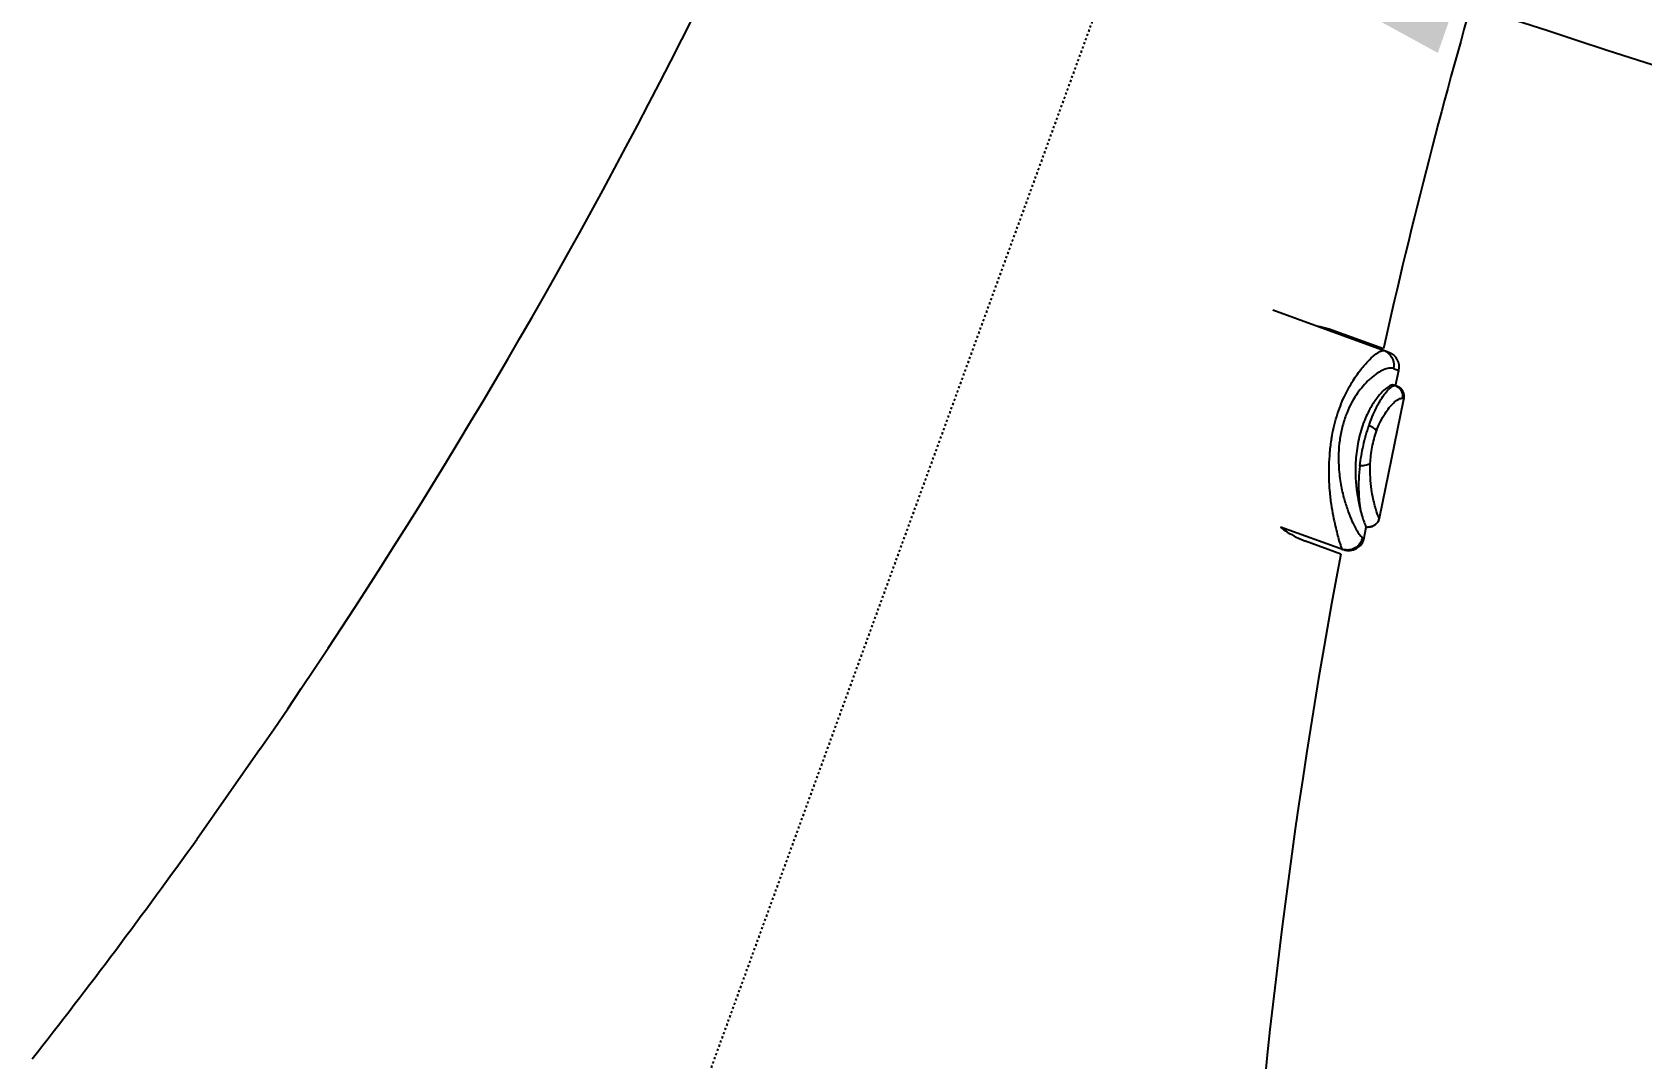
# Model space of a CAD drawing. Header units: millimetres. Extents: x 19562 to 20987, y -3943 to -2935.
# Drawn here: x 19809.5 to 19881.6, y -3194.8 to -3148.8 of the extents above; entities that cross this region are included whole.
import ezdxf

# ---------------------------------------------------------------- set-up
doc = ezdxf.new("R2010")
doc.units = ezdxf.units.MM
doc.header["$LTSCALE"] = 0.1
doc.linetypes.add('CENTER', pattern=[0.6, 0.375, -0.075, 0.075, -0.075])
doc.styles.get("Standard").update_dxf_attribs({"font": 'arial.ttf'})
doc.dimstyles.new('A4', dxfattribs={"dimtxt": 4, "dimasz": 3.5, "dimexe": 0.7, "dimexo": 0.625, "dimgap": 0.5, "dimtad": 1, "dimdec": 1, "dimdsep": 46, "dimtxsty": 'Standard', "dimcen": 2.5, "dimclrd": 5, "dimclre": 5, "dimclrt": 7, "dimadec": 3, "dimazin": 2, "dimtfac": 1, "dimtdec": 1, "dimtmove": 0, "dimatfit": 3, "dimfxl": 0, "dimarcsym": 0})

# ---------------------------------------------------------------- blocks, each defined once
blk = doc.blocks.new('*D382')
at = {"color": 3, "lineweight": -2}
blk.add_arc((20066.729, -2571.961), 607.081, 251.415723, 268.584277, dxfattribs=at)
at = {"color": 3}
for points in [[(19872.427, -3149.746), (19874.079, -3145.026), (19859.095, -3142.43)], [(20051.761, -3176.357), (20051.7, -3181.356), (20066.729, -3179.042)]]:
    blk.add_solid(points, dxfattribs=at)
at = {"layer": 'Defpoints', "color": 0}
for p in [(19877.47, -3091.945), (20066.729, -3153.405), (19926.727, -3162.678), (19819.997, -3249.852), (20066.729, -3262.797)]:
    blk.add_point(p, dxfattribs=at)
at = {"color": 3, "insert": (19962.728, -3161.784), "char_height": 15, "attachment_point": 5, "rotation": 350}
blk.add_mtext('20°', dxfattribs=at)

msp = doc.modelspace()

# ---------------------------------------------------------------- linework, layer by layer
at = {"color": 1, "linetype": 'CENTER'}
msp.add_line((19877.47, -3091.945), (19819.997, -3249.852), dxfattribs=at)
at = {"color": 7, "linetype": 'Continuous'}
for p, q in [((19870.238, -3163.167), (19865.039, -3161.275)), ((19867.681, -3162.155), (19869.989, -3162.995)), ((19870.444, -3163.889), (19870.682, -3163.976)), ((19870.532, -3164.658), (19870.682, -3163.976)), ((19870.457, -3164.63), (19870.456, -3164.63)), ((19870.596, -3164.681), (19870.456, -3164.63)), ((19869.811, -3170.591), (19870.913, -3165.257)), ((19870.913, -3165.257), (19870.837, -3165.229)), ((19869.808, -3170.59), (19869.811, -3170.591)), ((19865.385, -3170.978), (19868.202, -3172.004)), ((19869.059, -3171.453), (19869.129, -3171.478)), ((19869.129, -3171.478), (19869.223, -3170.992)), ((19868.086, -3172.199), (19866.507, -3171.624)), ((19868.133, -3171.978), (19868.135, -3171.979)), ((19819.696, -3180.93), (19816.849, -3184.986))]:
    msp.add_line(p, q, dxfattribs=at)
for centre, radius, start, end in [((19592.029, -3024.207), 276.395, 325.45685, 339.89654), ((20139.672, -3223.533), 276.395, 160.10346, 167.34805), ((19869.775, -3163.725), 0.682, 57.13673, 69.96823), ((19869.775, -3163.725), 0.683, 56.27757, 57.16394), ((19869.999, -3163.825), 0.7, 347.50665, 70), ((19871.644, -3166.84), 3.354, 130.76312, 134.67596), ((19871.467, -3166.637), 3.085, 129.98318, 130.73922), ((19870.355, -3165.111), 0.487, 68.70009, 69.99782), ((19870.351, -3165.122), 0.498, 60.93701, 68.68218), ((19870.425, -3165.151), 0.5, 347.75584, 70), ((19869.32, -3170.495), 0.5, 257.30751, 348.88718), ((19869.317, -3170.494), 0.5, 339.97551, 348.86455), ((19868.441, -3171.346), 0.7, 250, 349.09482), ((19868.368, -3171.319), 0.703, 339.98117, 349.03442), ((19869.319, -3170.488), 0.506, 257.68264, 259.29544), ((19869.318, -3170.491), 0.503, 259.28992, 265.31576), ((20139.672, -3223.533), 276.395, 169.29655, 176.82146), ((19868.371, -3171.329), 0.692, 250.02261, 255.92589), ((19592.029, -3024.207), 276.395, 321.8823, 324.42968)]:
    msp.add_arc(centre, radius, start, end, dxfattribs=at)
for points, knots in [([(19867.024, -3161.988), (19867.082, -3161.997), (19867.305, -3162.037), (19867.523, -3162.097), (19867.681, -3162.154)], [0, 0, 0, 0, 0.260089, 1, 1, 1, 1]), ([(19867.667, -3167.02), (19867.696, -3166.852), (19867.766, -3166.521), (19867.896, -3166.036), (19868.054, -3165.577), (19868.286, -3165.032), (19868.599, -3164.455), (19868.991, -3163.904), (19869.338, -3163.507), (19869.599, -3163.273), (19869.772, -3163.154), (19869.87, -3163.104), (19869.947, -3163.08), (19869.993, -3163.078), (19870.009, -3163.084)], [0, 0, 0, 0, 0.107441, 0.213724, 0.31651, 0.413861, 0.587232, 0.729252, 0.839667, 0.919857, 0.949326, 0.972237, 0.989025, 1, 1, 1, 1]), ([(19870.154, -3163.157), (19870.27, -3163.235), (19870.454, -3163.465), (19870.473, -3163.757), (19870.444, -3163.889)], [0, 0, 0, 0, 0.507006, 1, 1, 1, 1]), ([(19870.444, -3163.889), (19870.392, -3163.871), (19870.261, -3163.86), (19870.038, -3163.917), (19869.768, -3164.054), (19869.584, -3164.19), (19869.485, -3164.273)], [0, 0, 0, 0, 0.152721, 0.359497, 0.637903, 1, 1, 1, 1]), ([(19869.285, -3164.455), (19869.097, -3164.641), (19868.711, -3165.113), (19868.347, -3165.831), (19868.134, -3166.529), (19868.024, -3167.101), (19867.976, -3167.673), (19867.979, -3168.049), (19867.988, -3168.232)], [0, 0, 0, 0, 0.193739, 0.441627, 0.581933, 0.725526, 0.86636, 1, 1, 1, 1]), ([(19870.456, -3164.63), (19870.423, -3164.618), (19870.356, -3164.628), (19870.267, -3164.666), (19870.131, -3164.75), (19869.927, -3164.933), (19869.655, -3165.261), (19869.348, -3165.739), (19869.115, -3166.255), (19868.959, -3166.751), (19868.829, -3167.298), (19868.735, -3167.97), (19868.73, -3168.718), (19868.791, -3169.354), (19868.877, -3169.872), (19868.961, -3170.232), (19869.025, -3170.467), (19869.067, -3170.607), (19869.106, -3170.724), (19869.139, -3170.818), (19869.168, -3170.89), (19869.19, -3170.941), (19869.205, -3170.972), (19869.215, -3170.986), (19869.219, -3170.99), (19869.22, -3170.991)], [0, 0, 0, 0, 0.015138, 0.026663, 0.041544, 0.083167, 0.143021, 0.222884, 0.325191, 0.383852, 0.444773, 0.56527, 0.673015, 0.763535, 0.838004, 0.897121, 0.921309, 0.942076, 0.959502, 0.973682, 0.984713, 0.992694, 0.997734, 0.999194, 1, 1, 1, 1]), ([(19869.347, -3166.441), (19869.437, -3166.178), (19869.615, -3165.732), (19869.888, -3165.247), (19870.086, -3164.973), (19870.205, -3164.834), (19870.307, -3164.737), (19870.373, -3164.691), (19870.403, -3164.675)], [0, 0, 0, 0, 0.398869, 0.68903, 0.797804, 0.884601, 0.9512, 1, 1, 1, 1]), ([(19870.403, -3164.675), (19870.409, -3164.672), (19870.431, -3164.662), (19870.453, -3164.654), (19870.47, -3164.651)], [0, 0, 0, 0, 0.285965, 1, 1, 1, 1]), ([(19870.47, -3164.651), (19870.475, -3164.65), (19870.492, -3164.648), (19870.51, -3164.65), (19870.522, -3164.654)], [0, 0, 0, 0, 0.288328, 1, 1, 1, 1]), ([(19870.593, -3164.686), (19870.639, -3164.712), (19870.725, -3164.779), (19870.814, -3164.916), (19870.855, -3165.073), (19870.848, -3165.179), (19870.837, -3165.229)], [0, 0, 0, 0, 0.247911, 0.505918, 0.760829, 1, 1, 1, 1]), ([(19869.68, -3166.696), (19869.779, -3166.417), (19869.954, -3166.049), (19870.238, -3165.654), (19870.406, -3165.464), (19870.551, -3165.334), (19870.682, -3165.247), (19870.788, -3165.212), (19870.837, -3165.229)], [0, 0, 0, 0, 0.457528, 0.621519, 0.750487, 0.848531, 0.919459, 1, 1, 1, 1]), ([(19868.936, -3168.249), (19868.972, -3167.942), (19869.081, -3167.332), (19869.246, -3166.734), (19869.347, -3166.441)], [0, 0, 0, 0, 0.498851, 1, 1, 1, 1]), ([(19869.68, -3166.696), (19869.67, -3166.672), (19869.634, -3166.623), (19869.527, -3166.528), (19869.423, -3166.473), (19869.347, -3166.441)], [0, 0, 0, 0, 0.183122, 0.417343, 1, 1, 1, 1]), ([(19867.667, -3167.02), (19867.629, -3167.228), (19867.577, -3167.639), (19867.529, -3168.42), (19867.546, -3168.992), (19867.578, -3169.358)], [0, 0, 0, 0, 0.270257, 0.529907, 1, 1, 1, 1]), ([(19869.402, -3168.138), (19869.408, -3168.019), (19869.428, -3167.775), (19869.504, -3167.289), (19869.597, -3166.928), (19869.68, -3166.696)], [0, 0, 0, 0, 0.243395, 0.498391, 1, 1, 1, 1]), ([(19867.988, -3168.232), (19868.001, -3168.49), (19868.052, -3168.969), (19868.194, -3169.624), (19868.361, -3170.167), (19868.529, -3170.608), (19868.687, -3170.953), (19868.827, -3171.203), (19868.935, -3171.354), (19869.01, -3171.426), (19869.043, -3171.447), (19869.059, -3171.453)], [0, 0, 0, 0, 0.223893, 0.417062, 0.580731, 0.717039, 0.826578, 0.909404, 0.966371, 0.98584, 1, 1, 1, 1]), ([(19868.936, -3168.249), (19868.888, -3168.64), (19868.855, -3169.308), (19868.92, -3169.972), (19868.964, -3170.239)], [0, 0, 0, 0, 0.592988, 1, 1, 1, 1]), ([(19869.402, -3168.138), (19869.381, -3168.159), (19869.322, -3168.196), (19869.166, -3168.245), (19869.03, -3168.253), (19868.936, -3168.249)], [0, 0, 0, 0, 0.181904, 0.417897, 1, 1, 1, 1]), ([(19869.808, -3170.59), (19869.806, -3170.59), (19869.803, -3170.586), (19869.794, -3170.575), (19869.781, -3170.551), (19869.762, -3170.51), (19869.739, -3170.453), (19869.712, -3170.378), (19869.681, -3170.284), (19869.647, -3170.171), (19869.594, -3169.982), (19869.524, -3169.691), (19869.45, -3169.268), (19869.394, -3168.74), (19869.391, -3168.35), (19869.402, -3168.138)], [0, 0, 0, 0, 0.002003, 0.005411, 0.016829, 0.03472, 0.059391, 0.09114, 0.130299, 0.177173, 0.231908, 0.365415, 0.534918, 0.746099, 1, 1, 1, 1]), ([(19867.578, -3169.358), (19867.596, -3169.561), (19867.64, -3169.94), (19867.73, -3170.466), (19867.826, -3170.911), (19867.914, -3171.276), (19867.992, -3171.562), (19868.05, -3171.75), (19868.087, -3171.862), (19868.107, -3171.918), (19868.122, -3171.954), (19868.13, -3171.972), (19868.133, -3171.978)], [0, 0, 0, 0, 0.227659, 0.426484, 0.596068, 0.736021, 0.846275, 0.926905, 0.956192, 0.978201, 0.992864, 1, 1, 1, 1]), ([(19869.787, -3170.665), (19869.769, -3170.714), (19869.73, -3170.785), (19869.657, -3170.863), (19869.569, -3170.932), (19869.441, -3170.987), (19869.33, -3170.997), (19869.277, -3170.992)], [0, 0, 0, 0, 0.23941, 0.366431, 0.495678, 0.753342, 1, 1, 1, 1]), ([(19865.391, -3171.01), (19865.487, -3171.081), (19865.838, -3171.322), (19866.22, -3171.52), (19866.507, -3171.624)], [0, 0, 0, 0, 0.28137, 1, 1, 1, 1]), ([(19869.029, -3171.56), (19869.001, -3171.638), (19868.912, -3171.789), (19868.706, -3171.955), (19868.454, -3172.032), (19868.281, -3172.02), (19868.203, -3172)], [0, 0, 0, 0, 0.243762, 0.503321, 0.761134, 1, 1, 1, 1])]:
    msp.add_open_spline(points, degree=3, knots=knots, dxfattribs=at)

# ---------------------------------------------------------------- dimensions: what is measured, and where the dimension line sits
at = {"color": 0}
dim = msp.add_angular_dim_2l(base=(19926.727, -3162.678), line1=((20066.729, -3262.797), (20066.729, -3153.405)), line2=((19877.47, -3091.945), (19819.997, -3249.852)), dimstyle='A4', override={"dimtxt": 15, "dimasz": 15, "dimclrd": 3, "dimclre": 3, "dimclrt": 3, "dimfxl": 0.5}, dxfattribs=at)
dim.commit()
dim.dimension.update_dxf_attribs({"geometry": '*D382', "text_midpoint": (19962.728, -3161.784)})

doc.saveas('drawing.dxf')
